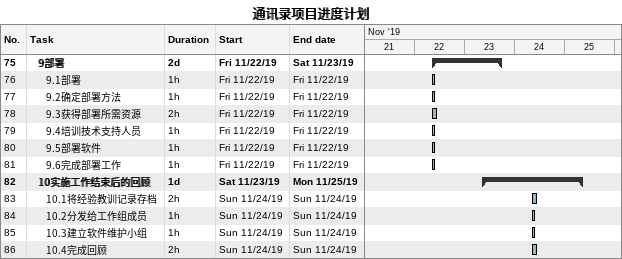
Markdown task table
通讯录项目进度计划

| ID | Level | Task | Duration | Start | Finish |
|---|---|---|---|---|---|
| 75 | 2 | **9部署** | 2d | 2019-11-22 | 2019-11-23 |
| 76 | 3 | 9.1部署 | 1h | 2019-11-22 | 2019-11-22 |
| 77 | 3 | 9.2确定部署方法 | 1h | 2019-11-22 | 2019-11-22 |
| 78 | 3 | 9.3获得部署所需资源 | 2h | 2019-11-22 | 2019-11-22 |
| 79 | 3 | 9.4培训技术支持人员 | 1h | 2019-11-22 | 2019-11-22 |
| 80 | 3 | 9.5部署软件 | 1h | 2019-11-22 | 2019-11-22 |
| 81 | 3 | 9.6完成部署工作 | 1h | 2019-11-22 | 2019-11-22 |
| 82 | 2 | **10实施工作结束后的回顾** | 1d | 2019-11-23 | 2019-11-25 |
| 83 | 3 | 10.1将经验教训记录存档 | 2h | 2019-11-24 | 2019-11-24 |
| 84 | 3 | 10.2分发给工作组成员 | 1h | 2019-11-24 | 2019-11-24 |
| 85 | 3 | 10.3建立软件维护小组 | 1h | 2019-11-24 | 2019-11-24 |
| 86 | 3 | 10.4完成回顾 | 2h | 2019-11-24 | 2019-11-24 |
